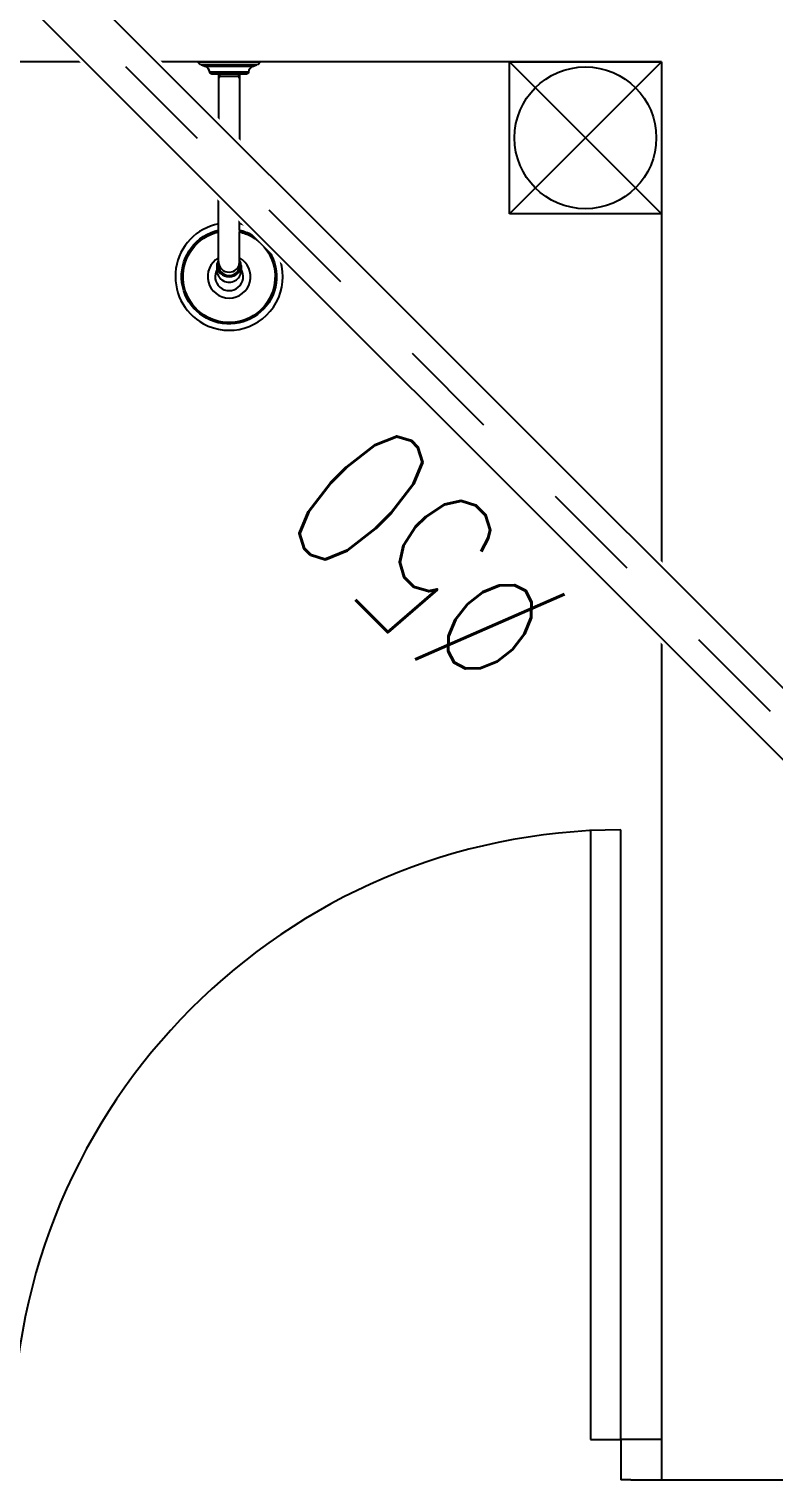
# Model space of a CAD drawing. Header units: inches. Extents: x 542787 to 543192, y 9574025 to 9574373.
# Drawn here: x 543040.772 to 543041.507, y 9574119.009 to 9574120.441 of the extents above; entities that cross this region are included whole.
import ezdxf

# ---------------------------------------------------------------- set-up
doc = ezdxf.new("R2010")
doc.units = ezdxf.units.IN
doc.header["$MEASUREMENT"] = 0
doc.linetypes.add('DASHDOT', pattern=[1, 0.5, -0.25, 0, -0.25])
for name, color, linetype in [('EIXO', 8, 'Continuous'), ('I-ARQ', 8, 'Continuous'), ('I-ESGOTO', 6, 'Continuous'), ('I-NORMO_INST', 4, 'Continuous')]:
    doc.layers.add(name, color=color, linetype=linetype)
doc.styles.add('125', font='ROMANS.SHX', dxfattribs={"width": 0.7, "height": 0.25})

# ---------------------------------------------------------------- blocks, each defined once
blk = doc.blocks.new('*U158')
at = {"color": 2}
blk.add_wipeout([(0.0201, 0.0201), (1.4558, -1.4155), (1.4155, -1.4558), (-0.0201, -0.0201)], dxfattribs=at)
for p, q in [((0.0177, 0.0177), (1.4533, -1.418)), ((-0.0177, -0.0177), (1.418, -1.4533))]:
    blk.add_line(p, q)
at = {"layer": 'EIXO', "linetype": 'DASHDOT', "ltscale": 0.01}
blk.add_line((0, 0), (1.4356, -1.4356), dxfattribs=at)

msp = doc.modelspace()

# ---------------------------------------------------------------- linework, layer by layer
at = {"layer": 'I-ARQ'}
for p, q in [((543041.396, 9574120.4089), (543038.921, 9574120.4089)), ((543041.246, 9574120.2589), (543041.246, 9574120.4089)), ((543041.246, 9574120.4089), (543041.396, 9574120.4089)), ((543041.396, 9574120.2589), (543041.246, 9574120.4089)), ((543041.396, 9574120.4089), (543041.246, 9574120.2589)), ((543041.396, 9574120.4089), (543041.396, 9574120.2589)), ((543041.396, 9574120.4089), (543041.396, 9574119.0089)), ((543041.396, 9574120.2589), (543041.246, 9574120.2589)), ((543041.326, 9574119.6508), (543041.326, 9574119.0489)), ((543041.356, 9574119.0489), (543041.356, 9574119.6508)), ((543041.326, 9574119.0489), (543041.356, 9574119.0489)), ((543041.396, 9574119.0489), (543041.356, 9574119.0489)), ((543041.356, 9574119.0489), (543041.356, 9574119.0089)), ((543041.396, 9574119.0489), (543041.396, 9574119.0089)), ((543041.396, 9574119.0489), (543041.396, 9574119.0489)), ((543041.366, 9574119.0089), (543041.356, 9574119.0089)), ((543041.366, 9574119.0089), (543041.396, 9574119.0089)), ((543041.396, 9574119.0089), (543041.396, 9574119.0089)), ((543041.396, 9574119.0089), (543045.091, 9574119.0089))]:
    msp.add_line(p, q, dxfattribs=at)
at = {"layer": 'I-ARQ', "ltscale": 0.200747}
msp.add_lwpolyline([(543040.9422, 9574120.4059, -0.164371), (543040.9385, 9574120.4089), (543041.0002, 9574120.4089, -0.164371), (543040.9965, 9574120.4059)], format="xyb", dxfattribs=at)
at = {"layer": 'I-ARQ'}
msp.add_lwpolyline([(543040.9965, 9574120.4059), (543040.9422, 9574120.4059), (543040.9454, 9574120.4047), (543040.9933, 9574120.4047)], close=True, dxfattribs=at)
for points in [[(543040.9503, 9574120.3986, 0.280777), (543040.9454, 9574120.4047)], [(543040.9933, 9574120.4047, 0.280777), (543040.9884, 9574120.3986)], [(543040.9884, 9574120.3986, -0.377188), (543040.9864, 9574120.3969), (543040.9523, 9574120.3969, -0.377188), (543040.9503, 9574120.3986)], [(543040.959, 9574120.249, 0.700978), (543040.9439, 9574120.1504, 1), (543040.9948, 9574120.2435, 0.07613), (543040.9797, 9574120.249)], [(543040.9797, 9574120.2428, -0.06962), (543040.9918, 9574120.2382, -5.480122), (543040.959, 9574120.2428)], [(543040.959, 9574120.2154, 3.836175), (543040.9797, 9574120.2154)], [(543040.9576, 9574120.2043, 1.802734), (543040.9811, 9574120.2043)]]:
    msp.add_lwpolyline(points, format="xyb", dxfattribs=at)
at = {"layer": 'I-ARQ', "ltscale": 0.352288}
msp.add_lwpolyline([(543040.9884, 9574120.3986), (543040.9503, 9574120.3986)], dxfattribs=at)
at = {"layer": 'I-ARQ', "ltscale": 0.029062}
for points in [[(543040.96, 9574120.3969), (543040.96, 9574120.3946), (543040.959, 9574120.3928)], [(543040.9786, 9574120.3969), (543040.9786, 9574120.3946)]]:
    msp.add_lwpolyline(points, dxfattribs=at)
at = {"layer": 'I-ARQ'}
for points in [[(543040.959, 9574120.3969), (543040.959, 9574120.2813)], [(543040.9797, 9574120.3969), (543040.9797, 9574120.2813)]]:
    msp.add_lwpolyline(points, dxfattribs=at)
at = {"layer": 'I-ARQ', "ltscale": 0.242325}
msp.add_lwpolyline([(543040.9797, 9574120.3946), (543040.959, 9574120.3946)], dxfattribs=at)
at = {"layer": 'I-ARQ', "ltscale": 0.218093}
msp.add_lwpolyline([(543040.9786, 9574120.3946), (543040.9612, 9574120.3946)], dxfattribs=at)
at = {"layer": 'I-ARQ', "ltscale": 0.025813}
msp.add_lwpolyline([(543040.9786, 9574120.3946), (543040.9797, 9574120.3928)], dxfattribs=at)
at = {"layer": 'I-ARQ', "linetype": 'DASHDOT', "ltscale": 0.30975}
msp.add_lwpolyline([(543040.9569, 9574120.2813), (543040.9817, 9574120.2813)], dxfattribs=at)
at = {"layer": 'I-ARQ', "ltscale": 0.06322}
for points in [[(543040.959, 9574120.249), (543040.959, 9574120.2813)], [(543040.9797, 9574120.249), (543040.9797, 9574120.2813)], [(543040.959, 9574120.2154), (543040.959, 9574120.249)], [(543040.9797, 9574120.2428), (543040.9797, 9574120.249)], [(543040.959, 9574120.2059), (543040.959, 9574120.2154)], [(543040.9797, 9574120.2059), (543040.9797, 9574120.2154)]]:
    msp.add_lwpolyline(points, dxfattribs=at)
at = {"layer": 'I-ARQ', "ltscale": 0.258125}
msp.add_lwpolyline([(543040.9797, 9574120.2813), (543040.959, 9574120.2813)], dxfattribs=at)
at = {"layer": 'I-ARQ', "ltscale": 0.06322}
for points in [[(543040.9797, 9574120.2428), (543040.9797, 9574120.2414, -0.067971), (543040.9912, 9574120.237, -5.429636), (543040.959, 9574120.2414)], [(543040.9797, 9574120.2154), (543040.9797, 9574120.2411, -0.067551), (543040.9911, 9574120.2367, -5.416932), (543040.959, 9574120.2411)]]:
    msp.add_lwpolyline(points, format="xyb", dxfattribs=at)
at = {"layer": 'I-ARQ', "ltscale": 0.067122}
msp.add_lwpolyline([(543040.9576, 9574120.2025), (543040.9576, 9574120.208, -0.128945), (543040.959, 9574120.2132)], format="xyb", dxfattribs=at)
at = {"layer": 'I-ARQ', "ltscale": 0.067121}
for points in [[(543040.9811, 9574120.2079), (543040.9811, 9574120.2043)], [(543040.9811, 9574120.2043), (543040.9811, 9574120.2025)]]:
    msp.add_lwpolyline(points, dxfattribs=at)
at = {"layer": 'I-ARQ'}
msp.add_circle((543041.321, 9574120.3339), 0.07, dxfattribs=at)
msp.add_arc((543041.3576, 9574119.0492), 0.6016, 90.1511, 180.0258, dxfattribs=at)
for centre, major_axis, ratio, start_param, end_param in [((543040.9693, 9574120.208), (-0.0113, 0), 0.939693, 5.874594, 9.833369), ((543040.9693, 9574120.208), (-0.0112, 0), 0.939693, 5.895727, 9.812236), ((543040.9693, 9574120.2079), (-0.0118, 0), 0.939693, 6.283156, 9.424748), ((543040.9693, 9574120.2025), (-0.0118, 0), 0.939693, 6.283156, 7.353981), ((543040.9693, 9574120.2079), (-0.0105, 0), 0.939693, 6.083746, 6.283156), ((543040.9693, 9574120.2073), (-0.0105, 0), 0.939693, 6.083746, 6.254788), ((543040.9693, 9574120.2079), (-0.0105, 0), 0.939693, 6.283156, 7.353981), ((543040.9693, 9574120.211), (0.0103, 0), 0.939693, 3.141593, 6.283185), ((543040.9693, 9574120.2025), (-0.0118, 0), 0.939693, 1.070796, 3.141564), ((543040.9693, 9574120.2079), (-0.0105, 0), 0.939693, 1.070796, 3.141564), ((543040.9693, 9574120.2079), (-0.0118, 0), 0.942388, 3.140774, 3.638398), ((543040.9693, 9574120.2079), (-0.0105, 0), 0.939693, 3.141564, 3.341037), ((543040.9693, 9574120.2073), (-0.0105, 0), 0.939693, 3.169992, 3.341037)]:
    msp.add_ellipse(centre, major_axis=major_axis, ratio=ratio, start_param=start_param, end_param=end_param, dxfattribs=at)

# ---------------------------------------------------------------- next in the draw order: block references
at = {"layer": 'I-ESGOTO', "rotation": 180}
msp.add_blockref('*U158', (543041.928, 9574119.3433), dxfattribs=at)

# ---------------------------------------------------------------- next in the draw order: texts
at = {"layer": 'I-NORMO_INST', "style": '125', "width": 0.7}
msp.add_text('%%C50', height=0.15, rotation=135, dxfattribs=at).set_placement((543041.3116, 9574119.8724))

doc.saveas('drawing.dxf')
